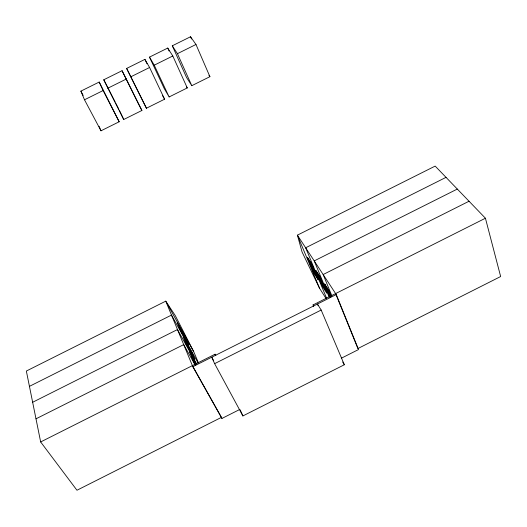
<?xml version="1.0" encoding="UTF-8"?>
<svg xmlns="http://www.w3.org/2000/svg" width="527" height="527" viewBox="0 0 527 527"><rect width="100%" height="100%" fill="white"/><g stroke="black" fill="none" stroke-linecap="round" stroke-linejoin="round"><path stroke-width="0.79" d="M214.621 363.663L321.167 310.047L344.342 364.75L242.894 415.941L214.621 363.663L211.755 357.194L213.685 360.758M192.388 365.626L221.459 417.358L76.962 490.248L40.658 441.949L26.35 371.034L165.741 301.154L175.28 315.601L193.699 351.641L198.448 362.879M193.699 351.641L165.741 301.154L192.836 366.706L221.92 418.458L239.943 409.367M341.325 358.222L358.538 349.539L336.259 294.567L297.393 235.161L435.17 166.091L485.426 218.231L500.65 276.53L357.899 348.538L335.613 293.585M29.44 386.35L171.499 315.08L198.126 363.017M446.033 177.355L305.653 247.782L326.641 298.374M32.648 402.266L177.48 329.553L196.459 363.617M457.311 189.061L314.23 260.898L328.973 296.661M35.988 418.82L183.699 344.605L195.273 365.297M469.043 201.235L323.156 274.534L331.819 295.7M40.658 441.949L215.062 354.223L215.839 355.672M313.71 306.444L313.058 304.929L485.426 218.231M192.836 366.706L336.259 294.567M100.993 130.808L119.181 121.77L99.201 82.047L80.888 91.125L84.498 99.781L100.993 130.808L99.096 126.322M123.726 119.51L141.895 110.479L122.066 70.704L103.773 79.775L123.726 119.51L119.563 110.729M146.434 108.226L164.589 99.201L149.596 67.489L144.912 59.373L126.638 68.438L146.434 108.226L126.638 68.438M169.127 96.948L187.263 87.937L172.797 55.981L167.738 48.062L149.484 57.114L164.233 88.543L169.127 96.948L154.233 65.19L149.484 57.114M191.788 85.684L209.911 76.685L195.978 44.479L190.537 36.752L172.296 45.796L186.538 77.462L191.788 85.684L177.434 53.682L172.296 45.796M84.498 99.781L103.114 90.545L99.201 82.047M107.771 88.24L126.368 79.01M131.012 76.705L149.596 67.489M154.233 65.19L172.797 55.981M177.434 53.682L195.978 44.479M208.982 75.335L209.911 76.685M316.042 270.858L320.047 277.057M328.888 290.713L324.724 284.27L326.187 287.828L330.613 294.784L326.411 288.374L327.86 291.899L330.778 296.424M314.672 271.451L307.676 257.947L311.543 263.915L312.998 267.426M317.498 274.389L321.766 281.089M313.222 267.966L309.362 261.985L310.805 265.456L314.922 271.932M317.722 274.929L321.733 281.141M319.171 278.427L323.44 285.147L319.395 278.967M330.587 296.319L328.084 292.439L330.357 297.241M320.838 282.446L324.849 288.684M312.439 269.495L316.556 275.983L317.985 279.422M320.805 282.492L325.073 289.218M329.487 295.99L330.297 297.248M319.593 288.355L297.393 235.161L302.063 251.992L319.593 288.355L326.147 298.651M186.393 86.56L187.263 87.937M321.167 310.047L317.438 304.033L318.077 305.548M313.058 304.929L313.67 305.923M342.682 362.009L344.342 364.75M162.579 95.683L164.589 99.201M196.446 364.526L189.298 351.713L194.377 362.662M191.426 355.58L195.418 364.519M192.46 359.289L195.352 364.467M186.202 344.276L194.72 359.572L191.644 352.234L183.165 336.984L186.242 344.289M180.181 329.823L188.62 345.033L185.656 337.965L177.256 322.801L180.227 329.843M80.888 91.125L83.167 95.407M137.442 101.849L141.895 110.479M103.114 90.545L119.181 121.77M103.773 79.775L115.156 102.093M115.894 103.529L118.832 109.287M122.066 70.704L137.086 101.125M144.912 59.373L146.987 63.754M167.738 48.062L169.068 51M240.272 410.098L242.894 415.941M215.062 354.223L215.536 355.29M190.537 36.752L191.505 38.978M221.459 417.358L221.92 418.458M185.616 337.945L188.383 344.546M191.604 352.227L194.476 359.078M186.571 341.285L183.58 334.21L186.294 340.778M189.542 348.459L192.651 355.797M196.321 364.644L195.741 363.261L196.301 364.677M189.509 348.452L192.368 355.29M181.486 330.436L184.47 337.497M187.434 344.658L190.53 351.99M195.629 364.276L193.607 359.434L195.649 364.394M181.44 330.416L184.193 336.99M187.395 344.651L190.247 351.476M179.615 327.115L182.355 333.683M185.55 341.331L188.396 348.149M191.709 356.094L194.667 363.182M179.332 326.608L182.316 333.663M185.267 340.817L188.356 348.143M312.689 269.969L314.118 273.401L318.236 279.903L311.569 263.856L307.432 257.466L314.092 273.447M329.928 297.05L324.461 283.77L328.927 290.667L331.358 296.589M320.08 277.004L315.785 270.371L322.458 286.477L326.76 293.177L320.08 277.004M314.896 271.985L311.029 265.99L312.465 269.442L316.332 275.45L314.896 271.985"/></g></svg>
